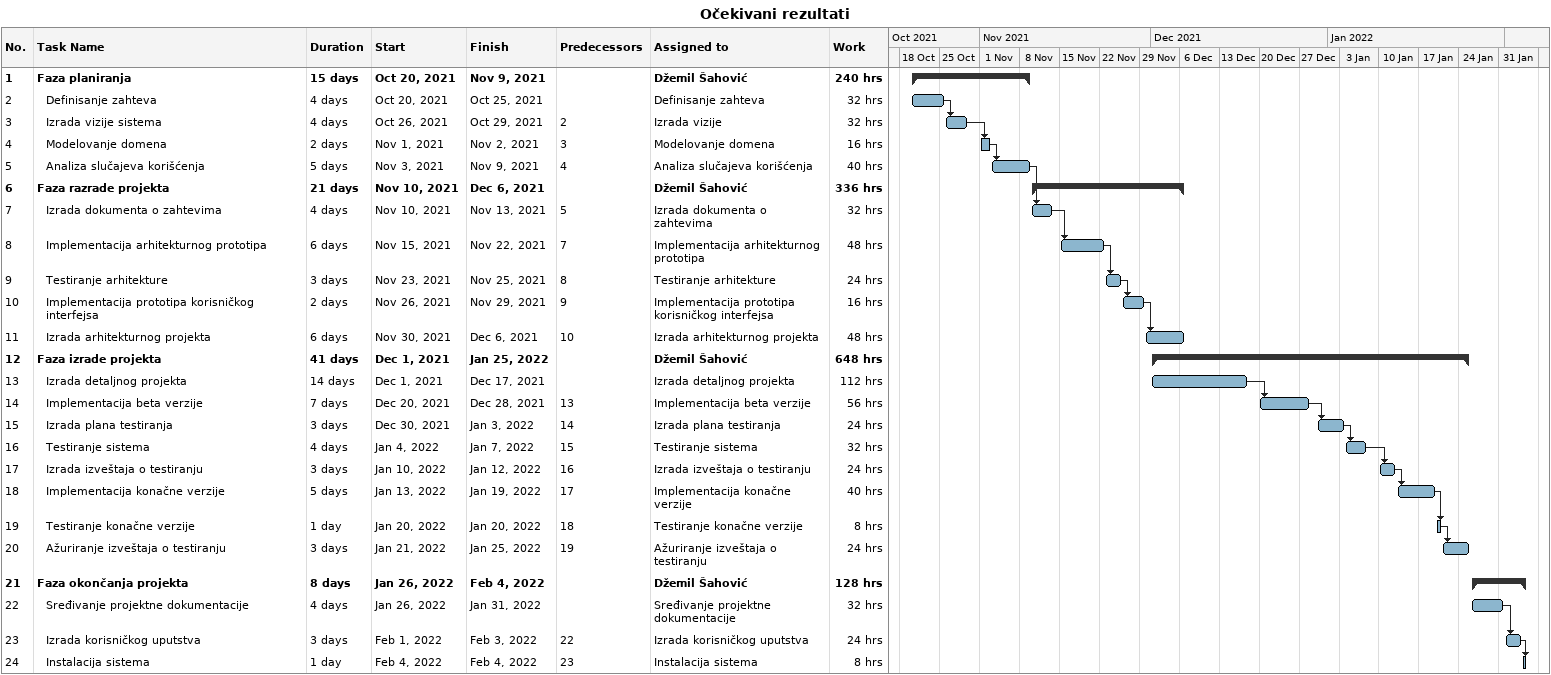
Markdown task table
Očekivani rezultati

| ID | Level | Task | Duration | Start | Finish | Predecessors | Resources | Work (h) |
|---|---|---|---|---|---|---|---|---|
| 1 | 1 | **Faza planiranja** | 15d | 2021-10-20 | 2021-11-09 |  | Džemil Šahović | 240 |
| 2 | 2 | Definisanje zahteva | 4d | 2021-10-20 | 2021-10-25 |  | Definisanje zahteva | 32 |
| 3 | 2 | Izrada vizije sistema | 4d | 2021-10-26 | 2021-10-29 | 2 | Izrada vizije | 32 |
| 4 | 2 | Modelovanje domena | 2d | 2021-11-01 | 2021-11-02 | 3 | Modelovanje domena | 16 |
| 5 | 2 | Analiza slučajeva korišćenja | 5d | 2021-11-03 | 2021-11-09 | 4 | Analiza slučajeva korišćenja | 40 |
| 6 | 1 | **Faza razrade projekta** | 21d | 2021-11-10 | 2021-12-06 |  | Džemil Šahović | 336 |
| 7 | 2 | Izrada dokumenta o zahtevima | 4d | 2021-11-10 | 2021-11-13 | 5 | Izrada dokumenta o zahtevima | 32 |
| 8 | 2 | Implementacija arhitekturnog prototipa | 6d | 2021-11-15 | 2021-11-22 | 7 | Implementacija arhitekturnog prototipa | 48 |
| 9 | 2 | Testiranje arhitekture | 3d | 2021-11-23 | 2021-11-25 | 8 | Testiranje arhitekture | 24 |
| 10 | 2 | Implementacija prototipa korisničkog interfejsa | 2d | 2021-11-26 | 2021-11-29 | 9 | Implementacija prototipa korisničkog interfejsa | 16 |
| 11 | 2 | Izrada arhitekturnog projekta | 6d | 2021-11-30 | 2021-12-06 | 10 | Izrada arhitekturnog projekta | 48 |
| 12 | 1 | **Faza izrade projekta** | 41d | 2021-12-01 | 2022-01-25 |  | Džemil Šahović | 648 |
| 13 | 2 | Izrada detaljnog projekta | 14d | 2021-12-01 | 2021-12-17 |  | Izrada detaljnog projekta | 112 |
| 14 | 2 | Implementacija beta verzije | 7d | 2021-12-20 | 2021-12-28 | 13 | Implementacija beta verzije | 56 |
| 15 | 2 | Izrada plana testiranja | 3d | 2021-12-30 | 2022-01-03 | 14 | Izrada plana testiranja | 24 |
| 16 | 2 | Testiranje sistema | 4d | 2022-01-04 | 2022-01-07 | 15 | Testiranje sistema | 32 |
| 17 | 2 | Izrada izveštaja o testiranju | 3d | 2022-01-10 | 2022-01-12 | 16 | Izrada izveštaja o testiranju | 24 |
| 18 | 2 | Implementacija konačne verzije | 5d | 2022-01-13 | 2022-01-19 | 17 | Implementacija konačne verzije | 40 |
| 19 | 2 | Testiranje konačne verzije | 1d | 2022-01-20 | 2022-01-20 | 18 | Testiranje konačne verzije | 8 |
| 20 | 2 | Ažuriranje izveštaja o testiranju | 3d | 2022-01-21 | 2022-01-25 | 19 | Ažuriranje izveštaja o testiranju | 24 |
| 21 | 1 | **Faza okončanja projekta** | 8d | 2022-01-26 | 2022-02-04 |  | Džemil Šahović | 128 |
| 22 | 2 | Sređivanje projektne dokumentacije | 4d | 2022-01-26 | 2022-01-31 |  | Sređivanje projektne dokumentacije | 32 |
| 23 | 2 | Izrada korisničkog uputstva | 3d | 2022-02-01 | 2022-02-03 | 22 | Izrada korisničkog uputstva | 24 |
| 24 | 2 | Instalacija sistema | 1d | 2022-02-04 | 2022-02-04 | 23 | Instalacija sistema | 8 |
